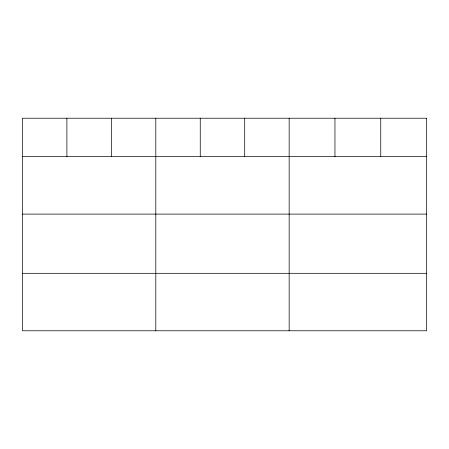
<?xml version="1.0" encoding="UTF-8"?>
<svg xmlns="http://www.w3.org/2000/svg" width="449" height="449" viewBox="0 0 449 449"><rect width="100%" height="100%" fill="white"/><g stroke="black" fill="none" stroke-linecap="round" stroke-linejoin="round"><path stroke-width="0.67" d="M22.45 156.628L426.55 156.628M22.45 214.1L426.55 214.1M22.45 273.312L426.55 273.312M380.752 118.216L380.752 156.628M334.954 118.216L334.954 156.628M289.156 118.216L289.156 330.784M244.705 118.216L244.705 156.628M200.254 118.216L200.254 156.628M155.803 118.216L155.803 330.784M111.352 118.216L111.352 156.628M66.901 118.216L66.901 156.628M426.55 118.216L22.45 118.216L22.45 330.784L426.55 330.784L426.55 118.216"/></g></svg>
